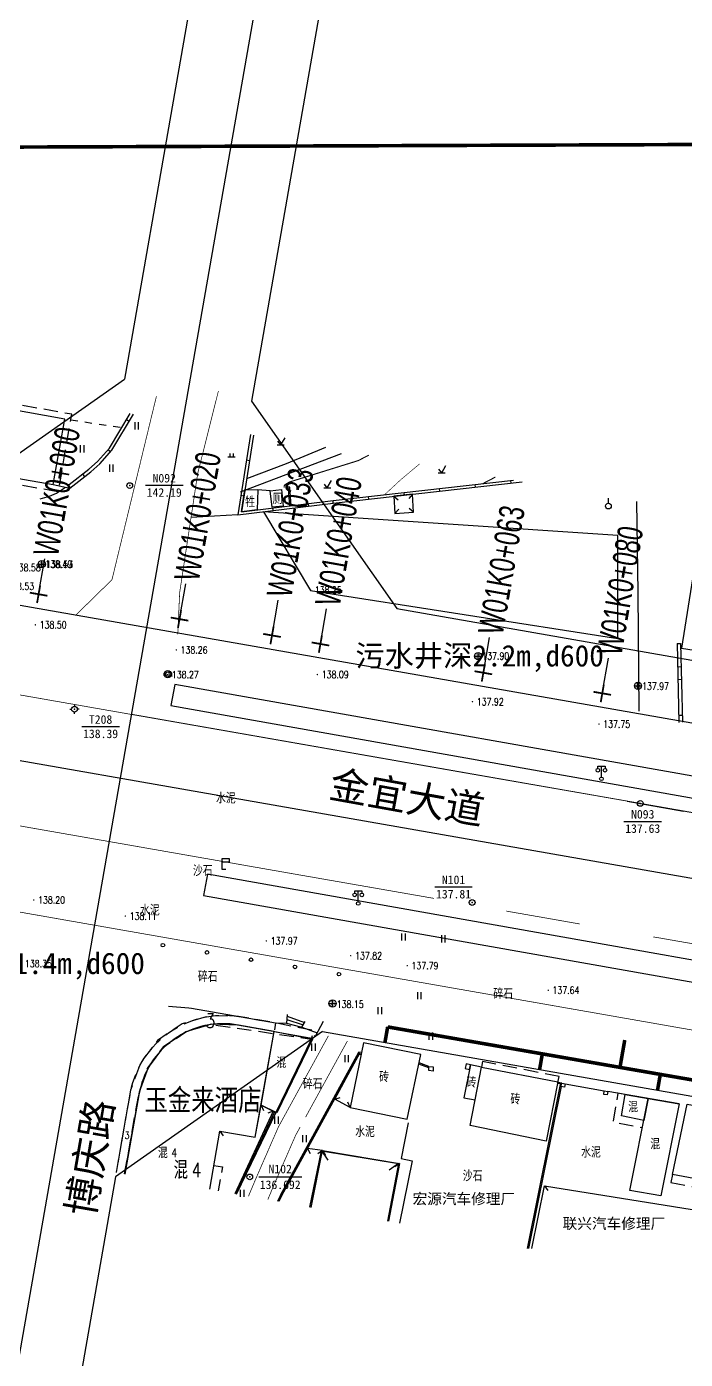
# Model space of a CAD drawing. Extents: x 529262 to 576451, y 2694391 to 2717535.
# Drawn here: x 562000.1 to 562092.2, y 2710987.1 to 2711173.3 of the extents above; entities that cross this region are included whole.
import ezdxf
from ezdxf.enums import TextEntityAlignment as Align
from ezdxf.xclip import XClip

# ---------------------------------------------------------------- set-up
doc = ezdxf.new("R2010")
doc.units = 0
doc.header["$XCLIPFRAME"] = 0
for name, pattern in [('X2', [10, 8, -2]), ('X3', [5, 4, -1]), ('X5', [3, 2, -1]), ('X6', [2, 1, -1])]:
    doc.linetypes.add(name, pattern=pattern)
for name, color, linetype in [('a红线图', 1, 'Continuous'), ('COMPONENT', 8, 'Continuous'), ('DGX', 8, 'Continuous'), ('DLDW', 8, 'Continuous'), ('DLSS', 4, 'Continuous'), ('DMTZ', 8, 'Continuous'), ('GCD', 8, 'Continuous'), ('GPSCOMMON', 7, 'Continuous'), ('GXYZ', 8, 'Continuous'), ('JMD', 8, 'Continuous'), ('KZD', 8, 'Continuous'), ('PP-COM', 7, 'Continuous'), ('RD-中线', 40, 'Continuous'), ('RD-红线', 7, 'Continuous'), ('RD-路名', 7, 'Continuous'), ('ZBTZ', 8, 'Continuous'), ('ZJ', 7, 'Continuous'), ('桩号标注_W01-', 7, 'Continuous')]:
    doc.layers.add(name, color=color, linetype=linetype)
doc.layers.add('现状管道深度（物探资料）', color=2, linetype='Continuous', plot=False)
doc.styles.add('HZ', font='rs.shx', dxfattribs={"width": 0.8, "bigfont": 'hztxt.shx'})
doc.styles.add('JieTuHzTxt', font='smsim.shx', dxfattribs={"width": 0.7, "bigfont": 'smfs.shx'})
doc.styles.get("Standard").update_dxf_attribs({"font": '', "height": 2.5, "bigfont": 'smfs.shx'})
doc.styles.add('宋体', font='', dxfattribs={"width": 0.75})
doc.styles.add('等线体', font='simhei.ttf')
doc.styles.add('黑体', font='simhei.ttf')
doc.styles.get('Standard').set_extended_font_data('FangSong_GB2312')
doc.styles.get('宋体').set_extended_font_data('SimSun')
doc.linetypes.add('10421', pattern='A,2,[150,AAA.SHX,S=0.5,R=0,X=0,Y=0.5],1e-11', length=2.00000000001)
doc.linetypes.add('10422', pattern='A,0.75,[150,AAA.SHX,S=0.5,R=0,X=0,Y=0.5],1.5,[177,AAA.SHX,S=1,R=0,X=0,Y=0.4],0.75', length=3)
doc.linetypes.add('1161', pattern='A,0,[149,AAA.SHX,S=0.15,R=0,X=0,Y=0],-1.6', length=1.6)
doc.linetypes.add('445', pattern='A,8,-0.5,[147,AAA.SHX,S=1,R=0,X=0,Y=0],-1.5', length=10)

# ---------------------------------------------------------------- blocks, each defined once
blk = doc.blocks.new('A$C19FD0107')
at = {"layer": 'RD-中线', "color": 8, "linetype": 'Continuous', "flags": 128}
for points in [[(-8910.044934011996, 17104.7686222787), (-8984.829305708408, 16677.69865296269)], [(-8984.829305700958, 16677.69865296129), (-9085.870688863099, 16100.68316934863)]]:
    blk.add_lwpolyline(points, dxfattribs=at)
at = {"layer": 'RD-中线', "color": 8}
blk.add_lwpolyline([(-9929.425205267966, 16843.05701837642), (-8702.785203561187, 16628.34379964275)], dxfattribs=at)
at = {"layer": 'RD-红线', "color": 8, "linetype": 'Continuous', "flags": 128}
for points in [[(-8923.457875020802, 17080.34975416865), (-8984.205597624183, 16733.43866247591)], [(-8906.515874139965, 17072.74376130383), (-8966.474600918591, 16730.33837602101)], [(-8985.448038585484, 16621.98705523508), (-9070.476660169661, 16136.41540460009)]]:
    blk.add_lwpolyline(points, dxfattribs=at)
at = {"layer": 'RD-红线', "color": 8}
for points in [[(-9013.141403727233, 16713.12522032997), (-8984.205597624183, 16733.43866247591, 0.4141940690908014)], [(-8966.474600918591, 16730.33837602148), (-8946.159806773067, 16701.40064404206, 0.4142330559168292)], [(-8956.512232482433, 16642.30049737869), (-8985.448038585484, 16621.98705523461, 0.4141940690819354)]]:
    blk.add_lwpolyline(points, format="xyb", dxfattribs=at)
for points in [[(-8946.159806773067, 16701.40064404206), (-8734.67003018409, 16664.38110236917)], [(-8956.512232482433, 16642.30049737869), (-8741.223548203707, 16604.61598823639)]]:
    blk.add_lwpolyline(points, dxfattribs=at)
blk = doc.blocks.new('GC200')
at = {"linetype": 'Continuous', "const_width": 0.2, "flags": 128}
blk.add_lwpolyline([(-0.1, 0, 1), (0.1, 0, 1)], format="xyb", close=True, dxfattribs=at)
blk = doc.blocks.new('gc097')
at = {"color": 8}
for p, q in [((-1, 2.9), (-1, 3.5)), ((-1, 3.5), (1, 3.5)), ((0, 0.5), (0, 3.5)), ((1, 3.5), (1, 2.9))]:
    blk.add_line(p, q, dxfattribs=at)
for centre in [(-1, 2.399999999999999), (0, 0), (1, 2.399999999999999)]:
    blk.add_circle(centre, 0.5, dxfattribs=at)
blk = doc.blocks.new('gc170')
at = {"color": 8, "linetype": 'Continuous'}
blk.add_circle((0, 0), 0.5, dxfattribs=at)
blk = doc.blocks.new('gc121')
at = {"color": 8}
for p, q in [((-0.5, -1), (-0.5, 1)), ((0.5, -1), (0.5, 1))]:
    blk.add_line(p, q, dxfattribs=at)
blk = doc.blocks.new('gc076')
at = {"color": 8}
for p, q in [((0, 0), (0, 3)), ((0, 3), (2, 3)), ((2, 2), (0, 2)), ((1, 0), (0, 0)), ((2, 3), (2, 2))]:
    blk.add_line(p, q, dxfattribs=at)
blk = doc.blocks.new('gc125')
at = {"color": 8}
blk.add_line((0, 0.8), (0, 2.2), dxfattribs=at)
blk.add_circle((0, 0), 0.8, dxfattribs=at)
blk = doc.blocks.new('gc123')
at = {"color": 8}
for p, q in [((-1, 0), (1, 0)), ((0, 0), (-0.8, 1)), ((0, 0), (1.199999999999999, 2))]:
    blk.add_line(p, q, dxfattribs=at)
blk = doc.blocks.new('gc119')
at = {"color": 8}
for p, q in [((-1, 0), (1, 0)), ((-0.5, 1), (-0.5, 0)), ((0.5, 1), (0.5, 0))]:
    blk.add_line(p, q, dxfattribs=at)
blk = doc.blocks.new('gc117')
at = {"color": 8}
blk.add_circle((0, 0), 0.8, dxfattribs=at)
blk.add_point((0, 0), dxfattribs=at)
blk = doc.blocks.new('gc116')
at = {"color": 8}
for p, q in [((-1.3, 0), (-0.8, 0)), ((0, 1.3), (0, 0.8000000000000002)), ((1.3, 0), (0.8000000000000002, 0)), ((0, -1.3), (0, -0.8))]:
    blk.add_line(p, q, dxfattribs=at)
blk.add_circle((0, 0), 0.8, dxfattribs=at)
blk.add_point((0, 0), dxfattribs=at)
blk = doc.blocks.new('gcbj0102')
for p, q in [((-1, 0), (1, 0)), ((-8.881784197001252e-16, -1), (-8.881784197001252e-16, 1))]:
    blk.add_line(p, q)
blk.add_circle((0, 0), 1)
blk = doc.blocks.new('gcbj0109')
at = {"linetype": 'Continuous'}
for radius in [1, 0.6447541217484433]:
    blk.add_circle((0, 0), radius, dxfattribs=at)

msp = doc.modelspace()

# ---------------------------------------------------------------- linework, layer by layer
at = {"const_width": 0.5}
msp.add_lwpolyline([(561921.7781709444, 2711219.287684527), (561769.676344418, 2711219.48940221), (561769.8824665706, 2710648.233511188), (562301.5271920771, 2710648.388566467), (562301.4320163587, 2710720.660366779), (562546.6196651459, 2710719.562403785), (562546.7181500217, 2711158.505934067), (561922.1326260534, 2711156.157502777), (561921.7781709444, 2711219.287684527)], dxfattribs=at)
at = {"layer": 'a红线图', "color": 8, "lineweight": 0, "elevation": 137.0047}
msp.add_lwpolyline([(562282.1200077147, 2711030.416635995), (562014.7286890657, 2711077.239623325)], dxfattribs=at)
msp.add_lwpolyline([(562282.1200077147, 2711030.416635995), (562014.7286890657, 2711077.239623325)], dxfattribs=at)
at = {"layer": 'DGX', "color": 252, "linetype": 'Continuous', "flags": 128}
for points, const_width in [([(562050.1283465463, 2711107.875364961), (562052.4348195868, 2711110.012157921), (562055.0315557189, 2711112.185867162)], 0.075), ([(562063.8555171061, 2711109.420487618), (562065.624813765, 2711110.345099746)], 0.15)]:
    msp.add_lwpolyline(points, dxfattribs=dict(at, const_width=const_width))
at = {"layer": 'DLDW', "color": 252, "linetype": 'Continuous', "flags": 128}
for points in [[(562030.6186389182, 2711108.631460846), (562032.4136494417, 2711108.568038124), (562032.3148055591, 2711105.770526383), (562030.1231780604, 2711105.503237333)], [(562034.1506494418, 2711108.445038125), (562035.7126494417, 2711108.618038124), (562035.9666494417, 2711106.292038125), (562034.4046494418, 2711106.119038125)]]:
    msp.add_lwpolyline(points, close=True, dxfattribs=at)
at = {"layer": 'DLSS', "color": 8, "linetype": 'Continuous', "const_width": 0.1, "flags": 128}
for points in [[(562006.966850467, 2711091.054598456), (562012.0280005656, 2711096.003383643), (562018.2441177663, 2711121.640172043)], [(562021.2247377269, 2711088.385836447), (562021.4923516129, 2711094.211601641), (562024.0157237664, 2711110.864396379), (562026.9091832452, 2711122.368800158)], [(562057.0286494417, 2711051.491038125), (562036.9556494416, 2711054.991038125), (561995.5716494417, 2711062.242038125)], [(562077.4166494417, 2711047.916038125), (562067.1516494417, 2711049.716038125)], [(562114.9976494417, 2711041.578865214), (562113.0436494417, 2711041.935038125), (562097.2216494418, 2711044.451038124), (562087.6866494417, 2711046.115038125)]]:
    msp.add_lwpolyline(points, dxfattribs=at)
at = {"layer": 'DLSS', "color": 8, "linetype": 'X6', "flags": 128}
msp.add_lwpolyline([(562006.2691349349, 2711118.337070388), (562013.4052590717, 2711117.269760871)], dxfattribs=at)
at = {"layer": 'DLSS', "color": 8, "linetype": 'X3', "const_width": 0.15, "flags": 128}
msp.add_lwpolyline([(562047.946238475, 2711113.417067334), (562046.4647680204, 2711112.650802816), (562036.8107747262, 2711109.646483263), (562036.1386494415, 2711109.233038125), (562036.0806546964, 2711108.871688003)], dxfattribs=at)
at = {"layer": 'DLSS', "color": 8, "linetype": 'Continuous', "const_width": 0.1, "flags": 128}
for points, elevation in [([(562084.0626494415, 2711065.071038125), (562061.7916494417, 2711068.945038125), (562012.0036494418, 2711077.665038124), (561959.5286494415, 2711086.845038125), (561890.1756494415, 2711099.030038125), (561878.887372768, 2711101.019500063)], 136.145), ([(562114.9976494417, 2711059.624248908), (562091.9406494417, 2711063.670038125), (562091.8332586018, 2711063.689136191)], 136.145), ([(562044.9363758859, 2711031.565673782), (562039.0909768875, 2711020.923498421)], 137.81), ([(562038.3279984607, 2711019.534414422), (562037.6968992708, 2711018.385430709), (562034.518093415, 2711011.093855656), (562033.8118671853, 2711009.40708483)], 137.81)]:
    msp.add_lwpolyline(points, dxfattribs=dict(at, elevation=elevation))
at = {"layer": 'DLSS', "color": 8, "linetype": 'Continuous', "const_width": 0.1}
msp.add_lwpolyline([(561966.2479036446, 2711055.340959477), (562202.2772437098, 2711013.966996983)], dxfattribs=at)
at = {"layer": 'DLSS', "color": 8, "linetype": 'X2', "const_width": 0.1, "elevation": 137.81, "flags": 128}
msp.add_lwpolyline([(562042.2776454978, 2711032.279995211), (562035.2942403097, 2711019.565957615), (562032.0588817293, 2711012.144661385), (562031.1146883147, 2711009.889522963)], dxfattribs=at)
at = {"layer": 'DMTZ', "linetype": '10422'}
msp.add_lwpolyline([(562041.897057511, 2711114.468220356), (562036.3596494417, 2711112.192038125), (562030.8476913695, 2711110.077644239)], dxfattribs=at)
at = {"layer": 'DMTZ', "linetype": '10422', "flags": 128}
for points in [[(562030.0136494418, 2711108.276038125), (562044.1276494418, 2711113.633038125)], [(562001.9696494415, 2711107.308038125), (562003.2779165604, 2711107.670320097), (562004.293661714, 2711108.115821793), (562005.5298607257, 2711108.932328084)], [(562085.3628247753, 2711106.915268492), (562085.5286494417, 2711094.174038125), (562085.6819874429, 2711077.628666237)], [(562041.5606494417, 2711034.279038125), (562040.4296494419, 2711032.213038125), (562040.2806494418, 2711032.313038125)]]:
    msp.add_lwpolyline(points, dxfattribs=at)
for points, elevation in [([(562029.6016494418, 2711105.087038125), (562023.0854797554, 2711104.691274603)], 139.09), ([(562034.8766494417, 2711034.091038125), (562036.4236494417, 2711034.053038125)], -523.7769999999999), ([(562038.5836494417, 2711033.476038124), (562040.6921261419, 2711032.692504847)], 138.52)]:
    msp.add_lwpolyline(points, dxfattribs=dict(at, elevation=elevation))
at = {"layer": 'DMTZ', "linetype": '10421', "flags": 128}
msp.add_lwpolyline([(562019.9436494417, 2711036.443038125), (562022.751282572, 2711036.190314975), (562023.1526494419, 2711036.136038124), (562034.8766494417, 2711034.091038125)], dxfattribs=at)
at = {"layer": 'GPSCOMMON', "const_width": 0.5}
for points in [[(562050.5674469898, 2711033.536399383), (562050.1897515334, 2711031.378654471)], [(562050.5668413653, 2711033.532939497), (562083.0403436485, 2711027.880478671), (562083.7107444045, 2711031.704967271)], [(562072.1880031802, 2711029.770669678), (562071.8071197976, 2711027.59471239)], [(562083.044493632, 2711027.879755854), (562122.2980044449, 2711021.083273951)], [(562088.6775280545, 2711026.904433756), (562088.2932276245, 2711024.708955142)]]:
    msp.add_lwpolyline(points, dxfattribs=at)
at = {"layer": 'JMD', "linetype": 'Continuous'}
for p, q in [((562014.439480277, 2711118.110267388), (562014.0544235014, 2711118.343143492)), ((562011.8059547478, 2711113.865322811), (562011.465767339, 2711114.15989458)), ((562030.8138474467, 2711112.740571683, 143.596), (562031.2583072236, 2711112.670176322, 143.596)), ((562008.211971886, 2711110.414920491), (562007.9353815251, 2711110.76988214)), ((562036.4236494417, 2711108.924038125), (562036.4330652193, 2711108.72425989)), ((562057.8725207255, 2711108.394834678), (562057.8333721393, 2711108.742638341)), ((562062.8411444867, 2711108.954100196), (562062.8019959005, 2711109.301903859)), ((562067.809768248, 2711109.513365713), (562067.7706196618, 2711109.861169377)), ((562030.0316767732, 2711107.802129717, 143.596), (562030.4761365501, 2711107.731734357, 143.596)), ((562036.9571910615, 2711108.19243078), (562036.7575542988, 2711108.180382419)), ((562042.9666494417, 2711106.717038125), (562042.9275008556, 2711107.064841788)), ((562047.9352732028, 2711107.276303642), (562047.8961246167, 2711107.624107306)), ((562051.4418911336, 2711107.6710066), (562052.0527018551, 2711107.154373014)), ((562052.9038969643, 2711107.83556916), (562052.8647483779, 2711108.183372823)), ((562054.0506596705, 2711107.964648131), (562053.5340260842, 2711107.353837409)), ((562034.5648733875, 2711105.692354625), (562034.5225012322, 2711106.039780302)), ((562039.5280973329, 2711106.297671126), (562039.4857251779, 2711106.645096803)), ((562051.5726494418, 2711105.278038125), (562052.1066276868, 2711105.873745464)), ((562054.1896494417, 2711105.421038125), (562053.5939421029, 2711105.95501637)), ((562091.0216494417, 2711087.084038124), (562091.5215752709, 2711087.092650058)), ((562091.0772494418, 2711083.856438125), (562091.5771752708, 2711083.865050058)), ((562091.1405931675, 2711082.085453085), (562091.6404516714, 2711082.097347458)), ((562091.2595368933, 2711077.086868046), (562091.7593953973, 2711077.098762419)), ((562036.5236494418, 2711035.262038125), (562036.4236494417, 2711034.053038125)), ((562036.4648651874, 2711034.551336491), (562038.7625257785, 2711033.816480185)), ((562036.5060809333, 2711035.049634858), (562038.941402115, 2711034.156922245)), ((562038.5836494417, 2711033.476038124), (562039.0176494417, 2711034.302038125)), ((562036.4236494417, 2711034.053038125), (562038.5836494417, 2711033.476038124)), ((562046.6408025074, 2711029.7970554), (562046.6720118697, 2711029.633591404)), ((562046.8756156395, 2711029.748152212), (562046.7924980593, 2711029.602815826)), ((562055.4764494417, 2711028.335838125), (562055.4084172831, 2711028.147764667)), ((562044.4759595075, 2711026.266358871), (562044.6513106626, 2711026.170171698)), ((562074.5822494418, 2711025.748638125), (562074.554088861, 2711025.60130523)), ((562043.1643054081, 2711023.459331169), (562043.9323317829, 2711023.683240722)), ((562045.3196494417, 2711022.277038125), (562044.9847916471, 2711023.003584927)), ((562032.8620353348, 2711022.581116975), (562033.2268919525, 2711021.869162167)), ((562034.5639665453, 2711021.763372249), (562033.8107948517, 2711021.493682798)), ((562042.0712801624, 2711021.882579994), (562042.2466313175, 2711021.78639282)), ((562074.0820430574, 2711022.518070111, -525.851), (562074.2781118116, 2711022.478610719, -525.851)), ((562027.1256494418, 2711018.981038125), (562027.5846874435, 2711018.325840359)), ((562032.7493219664, 2711017.385828663), (562032.567964061, 2711017.470145388)), ((562032.7493219664, 2711017.385828663), (562032.7311861761, 2711017.394260335)), ((562039.666600817, 2711017.498801117), (562039.8419519721, 2711017.402613943)), ((562073.0955582552, 2711017.616351255, -525.851), (562073.2916270094, 2711017.576891864, -525.851)), ((562039.3719231132, 2711016.545741867), (562039.7292120475, 2711015.829959346)), ((562039.3719231132, 2711016.545741867), (562039.7292120475, 2711015.829959346)), ((562041.4446494417, 2711016.247038125), (562040.7916419354, 2711015.784889668)), ((562041.4446494417, 2711016.247038125), (562040.7916419354, 2711015.784889668)), ((562041.305836944, 2711016.2440295), (562042.2095276994, 2711014.923672345)), ((562041.4446494417, 2711016.247038125), (562041.8995944074, 2711015.588991714)), ((562052.1028369437, 2711014.445029499), (562050.7884038916, 2711013.532743497)), ((562052.2416494415, 2711014.448038124), (562051.5844329157, 2711013.991895123)), ((562030.6414038353, 2711012.851881029), (562030.4600459299, 2711012.936197754)), ((562030.6414038353, 2711012.851881029), (562030.6232680448, 2711012.860312701)), ((562037.2619214718, 2711013.11502224), (562037.4372726269, 2711013.018835065)), ((562072.109073453, 2711012.714632401, -525.851), (562072.3051422071, 2711012.675173009, -525.851)), ((562072.4866494415, 2711011.339038125), (562072.9426356924, 2711010.681712833)), ((562071.1225886507, 2711007.812913545, -525.851), (562071.3186574047, 2711007.773454154, -525.851)), ((562070.1361038485, 2711002.91119469, -525.851), (562070.3321726025, 2711002.871735298, -525.851))]:
    msp.add_line(p, q, dxfattribs=at)
at = {"layer": 'JMD', "linetype": 'X5', "flags": 128}
msp.add_lwpolyline([(561988.6826494418, 2711122.258038125), (561986.7426494417, 2711111.419038124), (562004.5566494417, 2711108.333038125), (562006.4026494419, 2711119.117038125)], close=True, dxfattribs=at)
at = {"layer": 'JMD', "linetype": 'Continuous', "flags": 128}
for points in [[(561989.3696494417, 2711121.305038125), (561987.7186494417, 2711112.079038124), (562003.8156494417, 2711109.290038125), (562005.4596494418, 2711118.445038124)], [(562051.4418911336, 2711107.6710066), (562051.5726494418, 2711105.278038125), (562054.1896494417, 2711105.421038125), (562054.0506596705, 2711107.964648131)], [(562033.200035112, 2711105.498847782), (562039.7631879703, 2711094.516253707), (562082.7537784034, 2711087.7999007), (562082.7311542716, 2711102.201175162)], [(562091.6308412598, 2711086.466958795), (562099.5880715637, 2711085.1843946), (562101.939688448, 2711100.013753025), (562093.9839664196, 2711101.124341049)], [(562056.3356494417, 2711028.025038125), (562056.9346494417, 2711027.977038125), (562056.9056494418, 2711027.374038124), (562056.3066494417, 2711027.422038124)], [(562063.6906494417, 2711027.933038125), (562062.1576494419, 2711028.257038125), (562061.1926494418, 2711023.638038124), (562062.7997201581, 2711023.327176351)], [(562061.5596853873, 2711028.381964583), (562061.4226494418, 2711027.726038125), (562062.0206134962, 2711027.601111666), (562062.1576494419, 2711028.257038125)], [(562063.6906494417, 2711027.933038125), (562074.3756494418, 2711025.849038124), (562072.7146494418, 2711017.557038125), (562062.1116494415, 2711019.770038125)], [(562080.8371117015, 2711024.608057165), (562081.3376494417, 2711024.530038125), (562081.2634249614, 2711024.033695776), (562080.7628872211, 2711024.111714817)]]:
    msp.add_lwpolyline(points, close=True, dxfattribs=at)
for points in [[(562003.8156494417, 2711109.290038125), (562006.1446494418, 2711108.804038125), (562009.0886494417, 2711111.098038125), (562010.3466494418, 2711112.180038125), (562012.0256494418, 2711114.119038125), (562015.057455754, 2711119.132079593)], [(562003.9075723598, 2711109.730549393), (562006.0324997279, 2711109.287133892), (562008.8034691629, 2711111.446306406), (562010.028124277, 2711112.499626624), (562011.660403161, 2711114.384670552), (562014.5815709517, 2711119.214773061)], [(562037.0683682554, 2711106.350266897), (562036.9116494417, 2711108.947038125), (562036.4236494417, 2711108.924038125)], [(562036.8694683416, 2711106.326009231), (562036.723903256, 2711108.737967421), (562036.4330652193, 2711108.72425989)], [(562042.9275008556, 2711107.064841788), (562068.158491715, 2711109.904828038)], [(562042.9666494417, 2711106.717038125), (562069.3885883436, 2711109.691076822)], [(562029.6016494418, 2711105.087038125), (562042.9666494417, 2711106.717038125)], [(562030.1231780604, 2711105.503237333), (562042.9275008556, 2711107.064841788)], [(562046.9163935321, 2711029.943950995), (562046.5366494418, 2711030.023038125), (562035.5636494417, 2711010.019038125), (562035.1619841876, 2711009.165592531)], [(562046.8756156395, 2711029.748152212), (562046.6408025074, 2711029.7970554), (562035.7419755193, 2711009.928274294), (562035.3658642411, 2711009.129124978)]]:
    msp.add_lwpolyline(points, dxfattribs=at)
for points, elevation in [([(562031.377012826, 2711116.296265647), (562029.6016494418, 2711105.087038125)], 143.596), ([(562031.8204186663, 2711116.219215977), (562030.1231780604, 2711105.503237333)], 143.596), ([(562029.4551586205, 2711010.186359193), (562039.8978369439, 2711031.837029501), (562034.5578369439, 2711032.910029501), (562029.583836944, 2711033.786029501), (562025.8760252241, 2711033.895023077), (562022.3566688537, 2711032.863369738), (562019.2525841711, 2711030.729983101), (562017.0681861532, 2711027.887408516), (562015.8169295078, 2711024.39840558), (562013.7951536508, 2711012.987427988)], 1.249999999999772), ([(562074.7266494418, 2711025.721038125), (562070.0670426178, 2711002.568038125)], -525.851), ([(562074.8246698282, 2711025.194388729), (562070.2710526864, 2711002.568038125)], -525.851), ([(562025.6922206979, 2711010.859427178), (562027.1256494418, 2711018.981038125), (562032.0686494417, 2711018.113038124), (562032.8620353348, 2711022.581116975), (562034.5639665453, 2711021.763372249), (562029.2025966904, 2711010.231534361)], -524.366), ([(562039.8722657828, 2711008.323075378), (562041.4446494417, 2711016.247038125), (562039.3719231132, 2711016.545741867), (562035.7419755193, 2711009.928274294), (562035.3658642411, 2711009.129124978)], 137.877), ([(562039.6642193759, 2711008.360288157), (562041.305836944, 2711016.2440295), (562052.1028369437, 2711014.445029499), (562050.5397934282, 2711006.414999431)], 525.6159999999999), ([(562070.7226083162, 2711002.568038125), (562072.4866494415, 2711011.339038125), (562100.1256494416, 2711006.897038125), (562099.2549922722, 2711002.568038125)], -520.6479999999998)]:
    msp.add_lwpolyline(points, dxfattribs=dict(at, elevation=elevation))
at = {"layer": 'JMD', "linetype": '445', "ltscale": 0.5, "flags": 128}
msp.add_lwpolyline([(562034.1506494418, 2711108.445038125), (562032.4136494417, 2711108.568038124)], dxfattribs=at)
at = {"layer": 'JMD', "linetype": 'Continuous'}
for points in [[(562091.0216494417, 2711087.084038124), (562091.283506972, 2711076.079530538)], [(562091.5215079456, 2711087.095932497), (562091.783365476, 2711076.091424911)], [(562035.5636494417, 2711010.019038125), (562046.5366494418, 2711030.023038125)], [(562056.3356494417, 2711028.025038125), (562054.9648092785, 2711028.520914664)], [(562056.3255958135, 2711027.815991986), (562054.92334167, 2711028.323231963)], [(562074.8613727805, 2711025.542572293), (562074.3374888608, 2711025.642705231)], [(562074.8909640104, 2711025.689631739), (562074.3656494417, 2711025.790038125)], [(562091.3346494418, 2711022.806038124), (562081.3376494417, 2711024.530038125)], [(562034.5639665453, 2711021.763372249), (562029.2025966903, 2711010.231534361)], [(562034.744251936, 2711021.676748639), (562029.4062217845, 2711010.195112411)], [(562039.8722657828, 2711008.323075378), (562041.4446494417, 2711016.247038125), (562052.2416494415, 2711014.448038124), (562050.6733696348, 2711006.391106965)]]:
    msp.add_lwpolyline(points, dxfattribs=at)
at = {"layer": 'JMD', "linetype": 'X5', "flags": 128}
for points, elevation in [([(562013.7951536508, 2711012.987427988), (562015.8169295078, 2711024.39840558), (562017.0681861532, 2711027.887408516), (562019.2525841711, 2711030.729983101), (562022.3566688537, 2711032.863369738), (562025.8760252241, 2711033.895023077), (562039.8978369439, 2711031.837029501), (562040.2622230261, 2711033.005534475), (562034.7833575149, 2711034.106437602), (562029.7079489243, 2711035.000297257), (562025.7188285115, 2711035.117560088), (562021.827490751, 2711033.976865266), (562018.4045073119, 2711031.624304728), (562015.986656134, 2711028.477935682), (562014.636196749, 2711024.712315913), (562012.5967810012, 2711013.201778127)], 1.249999999999772), ([(562083.7696594357, 2711024.11063378), (562082.7484405026, 2711024.286744758), (562082.0576494418, 2711020.281038125), (562086.172164198, 2711019.461903856)], 137.803)]:
    msp.add_lwpolyline(points, dxfattribs=dict(at, elevation=elevation))
at = {"layer": 'JMD', "linetype": 'X5', "elevation": 137.807, "flags": 128}
msp.add_lwpolyline([(562012.6496501327, 2711013.192321548), (562014.6286494418, 2711024.460038125, -0.4032223906557745), (562029.7746494418, 2711034.998038125), (562034.8766494417, 2711034.091038125), (562034.6966494417, 2711032.913038125)], format="xyb", dxfattribs=at)
at = {"layer": 'JMD', "linetype": 'Continuous', "elevation": -524.366, "flags": 128}
msp.add_lwpolyline([(562025.6922206979, 2711010.859427178), (562027.1256494418, 2711018.981038125), (562032.0686494417, 2711018.113038124), (562034.6966494417, 2711032.913038125), (562029.7226494417, 2711033.789038125, 0.418041906983686), (562015.7866494417, 2711024.037038125), (562013.8423894008, 2711012.978979039)], format="xyb", dxfattribs=at)
at = {"layer": 'JMD', "linetype": 'Continuous', "flags": 128}
for points, elevation in [([(562034.6966494417, 2711032.913038125), (562039.6726494418, 2711032.019038125), (562039.8265338872, 2711031.972040061), (562039.91014878, 2711031.925924153), (562040.0366494417, 2711031.840038125), (562035.0766494418, 2711021.517038125), (562032.8620353348, 2711022.581116975)], -524.366), ([(562055.2056494418, 2711029.669038124), (562047.2046494418, 2711031.328038124), (562045.3196494417, 2711022.277038125), (562053.3116494417, 2711020.640038125)], -527.831), ([(562045.3196494417, 2711022.277038125), (562043.1643054081, 2711023.459331169), (562046.6408025074, 2711029.7970554), (562046.8756156395, 2711029.748152212)], 138.025), ([(562074.8916494417, 2711025.693038124), (562075.3876494418, 2711025.590038125), (562075.2886494417, 2711025.098038124), (562074.7926494415, 2711025.201038125)], 138.58), ([(562083.2506494418, 2711021.101038124), (562083.7696594357, 2711024.11063378), (562086.9871867822, 2711023.555765605), (562086.3746707914, 2711020.479095297)], 137.803), ([(562091.3346494418, 2711022.806038124), (562088.7681121011, 2711009.914310644), (562084.4206494418, 2711010.664038125), (562086.9871867822, 2711023.555765605)], 138.286), ([(562092.4216494417, 2711022.734038125), (562098.2906494418, 2711021.657038125), (562096.36328972, 2711011.783012239), (562090.3802989677, 2711012.908972491)], 137.758)]:
    msp.add_lwpolyline(points, close=True, dxfattribs=dict(at, elevation=elevation))
at = {"layer": 'JMD', "linetype": 'X5'}
msp.add_lwpolyline([(562074.3656494417, 2711025.790038125), (562074.5304069758, 2711026.612339485), (562063.8454069758, 2711028.696339485), (562063.6906494417, 2711027.933038125)], dxfattribs=at)
at = {"layer": 'JMD', "linetype": 'X5', "flags": 128}
msp.add_lwpolyline([(562026.2809175032, 2711014.194902652), (562027.4586494417, 2711013.987038125), (562026.8773580642, 2711010.647444404)], dxfattribs=at)
at = {"layer": 'JMD', "linetype": 'X5', "elevation": 137.758}
msp.add_lwpolyline([(562090.3802989677, 2711012.908972491), (562090.1486494418, 2711011.794038125), (562096.1376494417, 2711010.627038125), (562096.36328972, 2711011.783012239)], dxfattribs=at)
at = {"layer": 'KZD', "linetype": 'Continuous'}
for p, q in [((562016.7096781443, 2711109.194370135, 142.19), (562021.9596781443, 2711109.194370135, 142.19)), ((562007.8153982346, 2711075.48162542, 138.392), (562013.0653982346, 2711075.48162542, 138.392)), ((562083.5994701085, 2711062.242875962, 137.631), (562088.8494701085, 2711062.242875962, 137.631)), ((562057.1513746452, 2711053.083754551, 137.808), (562062.4013746452, 2711053.083754551, 137.808)), ((562032.5456494415, 2711012.578038125), (562038.5456494418, 2711012.578038125))]:
    msp.add_line(p, q, dxfattribs=at)
at = {"layer": 'ZBTZ', "linetype": '1161', "flags": 128}
for points in [[(562291.5895963055, 2711051.296312829), (562286.7592364639, 2711042.089258804), (561829.9405269922, 2711122.016661169)], [(562084.0626494415, 2711065.071038125), (562091.9406494417, 2711063.670038125)]]:
    msp.add_lwpolyline(points, dxfattribs=at)
for points in [[(562282.8693181564, 2711034.85703403), (562106.1335560525, 2711066.274104074), (562020.8127843628, 2711081.357207517), (562020.2564564894, 2711078.442281566), (562020.2564564894, 2711078.442281566), (562105.610194771, 2711063.320107972), (562282.3701112036, 2711031.898744049)], [(562283.9885424394, 2711009.058723213), (562025.3634668436, 2711054.864523038), (562024.8066897718, 2711051.914318825), (562283.465370398, 2711006.104693589)]]:
    msp.add_lwpolyline(points, close=True, dxfattribs=at)
at = {"layer": 'ZBTZ', "linetype": '1161', "elevation": 137.789, "flags": 128}
msp.add_lwpolyline([(562075.3876494418, 2711025.590038125), (562080.8436494417, 2711024.607038125)], dxfattribs=at)
at = {"layer": 'ZBTZ', "linetype": '1161'}
msp.add_lwpolyline([(562053.4256494415, 2711020.131038125), (562052.4756494417, 2711015.169038125), (562054.0146494417, 2711014.839038125), (562052.2022190199, 2711006.117645219)], dxfattribs=at)
at = {"layer": '桩号标注_W01-'}
for p, q in [((562001.7750857947, 2711093.979524286), (562002.6439862021, 2711098.903446714)), ((562021.470775509, 2711090.503922658), (562022.3396759164, 2711095.427845086)), ((562034.3987466291, 2711088.22258709), (562035.2676470365, 2711093.146509518)), ((562041.1664652233, 2711087.02832103), (562042.0353656305, 2711091.952243458)), ((562063.9422812006, 2711083.009184648), (562064.8111816078, 2711087.933107076)), ((562080.5676365911, 2711080.133159074), (562081.4199294955, 2711085.059983284))]:
    msp.add_line(p, q, dxfattribs=at)
at = {"layer": '桩号标注_W01-', "const_width": 0.25}
for points in [[(562003.0060664018, 2711093.762299184), (562000.5441051876, 2711094.196749388)], [(562001.9923108965, 2711095.210504893), (562001.5578606931, 2711092.748543679)], [(562021.6880006108, 2711091.734903265), (562021.2535504074, 2711089.27294205)], [(562022.7017561161, 2711090.286697556), (562020.2397949019, 2711090.721147759)], [(562035.6297272362, 2711088.005361988), (562033.167766022, 2711088.439812192)], [(562034.6159717309, 2711089.453567697), (562034.1815215275, 2711086.991606483)], [(562041.3836903251, 2711088.259301637), (562040.9492401216, 2711085.797340422)], [(562042.3974458304, 2711086.811095928), (562039.9354846162, 2711087.245546131)], [(562064.1595063023, 2711084.240165255), (562063.7250560989, 2711081.778204041)], [(562065.1732618076, 2711082.791959546), (562062.7113005935, 2711083.22640975)], [(562080.7807098173, 2711081.364865126), (562080.3545633651, 2711078.901453021)], [(562081.7993426439, 2711079.920085847), (562079.3359305385, 2711080.3462323)]]:
    msp.add_lwpolyline(points, dxfattribs=at)

# ---------------------------------------------------------------- block references
at = {"layer": 'COMPONENT', "linetype": 'Continuous', "xscale": 0.5, "yscale": 0.5}
for name, p in [('gcbj0102', (562002.2280665225, 2711098.192927436)), ('gcbj0102', (562063.2043935574, 2711085.336780872)), ('gcbj0109', (562019.8299443116, 2711082.809948507)), ('gcbj0102', (562085.5556048318, 2711081.191055154)), ('gcbj0102', (562042.8610503566, 2711036.805615295))]:
    msp.add_blockref(name, p, dxfattribs=at)
at = {"layer": 'DLDW', "color": 252, "linetype": 'Continuous', "xscale": 0.5, "yscale": 0.5, "zscale": 0.5}
for p in [(562080.4506494417, 2711068.194038125), (562046.4556494417, 2711050.778038125)]:
    msp.add_blockref('gc097', p, dxfattribs=at)
at = {"layer": 'DLSS', "color": 8, "linetype": 'Continuous', "xscale": 0.5, "yscale": 0.5, "zscale": 0.5}
msp.add_blockref('gc076', (562027.432794901, 2711055.541094017), dxfattribs=at)
at = {"layer": 'GCD', "linetype": 'Continuous'}
ref = msp.add_blockref('GC200', (561997.7048874237, 2711097.707407475, 138.581), dxfattribs=dict(at, xscale=0.5, yscale=0.5, zscale=0.5))
ref.add_attrib('height', '138.58', dxfattribs={"linetype": 'Continuous', "height": 1, "style": 'HZ', "width": 0.8}).set_placement((561998.3048874236, 2711097.707407475, 138.581), align=Align.MIDDLE_LEFT)
ref = msp.add_blockref('GC200', (562002.1060903195, 2711098.173524306, 138.494), dxfattribs=dict(at, xscale=0.5, yscale=0.5, zscale=0.5))
ref.add_attrib('height', '138.49', dxfattribs={"linetype": 'Continuous', "height": 1, "style": 'HZ', "width": 0.8}).set_placement((562002.7060903194, 2711098.173524306, 138.494), align=Align.MIDDLE_LEFT)
ref = msp.add_blockref('GC200', (562002.2158874236, 2711098.167407475, 138.53), dxfattribs=dict(at, xscale=0.5, yscale=0.5, zscale=0.5))
ref.add_attrib('height', '138.53', dxfattribs={"linetype": 'Continuous', "height": 1, "style": 'HZ', "width": 0.8}).set_placement((562002.8158874236, 2711098.167407475, 138.53), align=Align.MIDDLE_LEFT)
ref = msp.add_blockref('GC200', (561996.7818874236, 2711095.088407475, 138.531), dxfattribs=dict(at, xscale=0.5, yscale=0.5, zscale=0.5))
ref.add_attrib('height', '138.53', dxfattribs={"linetype": 'Continuous', "height": 1, "style": 'HZ', "width": 0.8}).set_placement((561997.3818874236, 2711095.088407475, 138.531), align=Align.MIDDLE_LEFT)
ref = msp.add_blockref('GC200', (562039.7818874236, 2711094.565407475, 138.249), dxfattribs=dict(at, xscale=0.5, yscale=0.5, zscale=0.5))
ref.add_attrib('height', '138.25', dxfattribs={"linetype": 'Continuous', "height": 1, "style": 'HZ', "width": 0.8}).set_placement((562040.3818874236, 2711094.565407475, 138.249), align=Align.MIDDLE_LEFT)
ref = msp.add_blockref('GC200', (562001.3201637967, 2711089.706424614, 138.498), dxfattribs=dict(at, xscale=0.5, yscale=0.5, zscale=0.5))
ref.add_attrib('height', '138.50', dxfattribs={"linetype": 'Continuous', "height": 1, "style": 'HZ', "width": 0.8}).set_placement((562001.9201637966, 2711089.706424614, 138.498), align=Align.MIDDLE_LEFT)
ref = msp.add_blockref('GC200', (562021.0205107942, 2711086.199076075, 138.26), dxfattribs=dict(at, xscale=0.5, yscale=0.5, zscale=0.5))
ref.add_attrib('height', '138.26', dxfattribs={"linetype": 'Continuous', "height": 1, "style": 'HZ', "width": 0.8}).set_placement((562021.6205107942, 2711086.199076075, 138.26), align=Align.MIDDLE_LEFT)
ref = msp.add_blockref('GC200', (562063.1908874237, 2711085.337407475, 137.895), dxfattribs=dict(at, xscale=0.5, yscale=0.5, zscale=0.5))
ref.add_attrib('height', '137.90', dxfattribs={"linetype": 'Continuous', "height": 1, "style": 'HZ', "width": 0.8}).set_placement((562063.7908874237, 2711085.337407475, 137.895), align=Align.MIDDLE_LEFT)
ref = msp.add_blockref('GC200', (562019.7988874236, 2711082.741407475, 138.274), dxfattribs=dict(at, xscale=0.5, yscale=0.5, zscale=0.5))
ref.add_attrib('height', '138.27', dxfattribs={"linetype": 'Continuous', "height": 1, "style": 'HZ', "width": 0.8}).set_placement((562020.3988874236, 2711082.741407475, 138.274), align=Align.MIDDLE_LEFT)
ref = msp.add_blockref('GC200', (562040.7490154182, 2711082.761593567, 138.09), dxfattribs=dict(at, xscale=0.5, yscale=0.5, zscale=0.5))
ref.add_attrib('height', '138.09', dxfattribs={"linetype": 'Continuous', "height": 1, "style": 'HZ', "width": 0.8}).set_placement((562041.3490154182, 2711082.761593567, 138.09), align=Align.MIDDLE_LEFT)
ref = msp.add_blockref('GC200', (562085.5278874236, 2711081.130407475, 137.969), dxfattribs=dict(at, xscale=0.5, yscale=0.5, zscale=0.5))
ref.add_attrib('height', '137.97', dxfattribs={"linetype": 'Continuous', "height": 1, "style": 'HZ', "width": 0.8}).set_placement((562086.1278874236, 2711081.130407475, 137.969), align=Align.MIDDLE_LEFT)
ref = msp.add_blockref('GC200', (562062.424114275, 2711078.957719779, 137.92), dxfattribs=dict(at, xscale=0.5, yscale=0.5, zscale=0.5))
ref.add_attrib('height', '137.92', dxfattribs={"linetype": 'Continuous', "height": 1, "style": 'HZ', "width": 0.8}).set_placement((562063.024114275, 2711078.957719779, 137.92), align=Align.MIDDLE_LEFT)
ref = msp.add_blockref('GC200', (562080.1022834933, 2711075.83545154, 137.75), dxfattribs=dict(at, xscale=0.5, yscale=0.5, zscale=0.5))
ref.add_attrib('height', '137.75', dxfattribs={"linetype": 'Continuous', "height": 1, "style": 'HZ', "width": 0.8}).set_placement((562080.7022834932, 2711075.83545154, 137.75), align=Align.MIDDLE_LEFT)
ref = msp.add_blockref('GC200', (562001.0944183539, 2711051.255975054, 138.201), dxfattribs=dict(at, xscale=0.5, yscale=0.5, zscale=0.5))
ref.add_attrib('height', '138.20', dxfattribs={"linetype": 'Continuous', "height": 1, "style": 'HZ', "width": 0.8}).set_placement((562001.6944183538, 2711051.255975054, 138.201), align=Align.MIDDLE_LEFT)
ref = msp.add_blockref('GC200', (562013.903037956, 2711049.011238668, 138.11), dxfattribs=dict(at, xscale=0.5, yscale=0.5, zscale=0.5))
ref.add_attrib('height', '138.11', dxfattribs={"linetype": 'Continuous', "height": 1, "style": 'HZ', "width": 0.8}).set_placement((562014.503037956, 2711049.011238668, 138.11), align=Align.MIDDLE_LEFT)
ref = msp.add_blockref('GC200', (562033.6109178757, 2711045.551067346, 137.967), dxfattribs=dict(at, xscale=0.5, yscale=0.5, zscale=0.5))
ref.add_attrib('height', '137.97', dxfattribs={"linetype": 'Continuous', "height": 1, "style": 'HZ', "width": 0.8}).set_placement((562034.2109178756, 2711045.551067346, 137.967), align=Align.MIDDLE_LEFT)
ref = msp.add_blockref('GC200', (562045.4105377024, 2711043.471187323, 137.818), dxfattribs=dict(at, xscale=0.5, yscale=0.5, zscale=0.5))
ref.add_attrib('height', '137.82', dxfattribs={"linetype": 'Continuous', "height": 1, "style": 'HZ', "width": 0.8}).set_placement((562046.0105377024, 2711043.471187323, 137.818), align=Align.MIDDLE_LEFT)
ref = msp.add_blockref('GC200', (561999.2578874236, 2711042.367407475, 138.354), dxfattribs=dict(at, xscale=0.5, yscale=0.5, zscale=0.5))
ref.add_attrib('height', '138.35', dxfattribs={"linetype": 'Continuous', "height": 1, "style": 'HZ', "width": 0.8}).set_placement((561999.8578874236, 2711042.367407475, 138.354), align=Align.MIDDLE_LEFT)
ref = msp.add_blockref('GC200', (562053.2978097667, 2711042.092256844, 137.786), dxfattribs=dict(at, xscale=0.5, yscale=0.5, zscale=0.5))
ref.add_attrib('height', '137.79', dxfattribs={"linetype": 'Continuous', "height": 1, "style": 'HZ', "width": 0.8}).set_placement((562053.8978097667, 2711042.092256844, 137.786), align=Align.MIDDLE_LEFT)
ref = msp.add_blockref('GC200', (562073.005338473, 2711038.661642026, 137.638), dxfattribs=dict(at, xscale=0.5, yscale=0.5, zscale=0.5))
ref.add_attrib('height', '137.64', dxfattribs={"linetype": 'Continuous', "height": 1, "style": 'HZ', "width": 0.8}).set_placement((562073.605338473, 2711038.661642026, 137.638), align=Align.MIDDLE_LEFT)
ref = msp.add_blockref('GC200', (562042.8468874237, 2711036.704407475, 138.149), dxfattribs=dict(at, xscale=0.5, yscale=0.5, zscale=0.5))
ref.add_attrib('height', '138.15', dxfattribs={"linetype": 'Continuous', "height": 1, "style": 'HZ', "width": 0.8}).set_placement((562043.4468874236, 2711036.704407475, 138.149), align=Align.MIDDLE_LEFT)
at = {"layer": 'KZD', "linetype": 'Continuous', "xscale": 0.5, "yscale": 0.5, "zscale": 0.5}
for name, p in [('gc117', (562014.5086494418, 2711109.153038125, 142.19)), ('gc116', (562006.7856494418, 2711077.904038125, 138.392)), ('gc117', (562085.8726494417, 2711064.752038125, 137.631)), ('gc117', (562062.3806494419, 2711050.912038125, 137.808)), ('gc117', (562031.2956494418, 2711012.578038125, 136.692))]:
    msp.add_blockref(name, p, dxfattribs=at)
at = {"layer": 'PP-COM'}
ref = msp.add_blockref('A$C19FD0107', (570997.9927985519, 2694390.602628201), dxfattribs=at)
XClip(ref).set_block_clipping_path([(-9366.438313488383, 14428.60439108219), (-3328.44807433628, 17452.748486375436)])
at = {"layer": 'ZBTZ', "linetype": 'Continuous', "xscale": 0.5, "yscale": 0.5}
for name, p in [('gc121', (562015.4985268187, 2711117.509525104)), ('gc121', (562007.8764963491, 2711114.286829352)), ('gc123', (562035.6183095514, 2711114.847019798)), ('gc119', (562028.7353985092, 2711113.158919277)), ('gc121', (562011.9631074932, 2711111.580544621)), ('gc123', (562058.1192470397, 2711110.952151978)), ('gc123', (562042.1232649729, 2711108.850193858)), ('gc125', (562081.4177323887, 2711106.299873929)), ('gc121', (562052.7897096047, 2711046.090936367)), ('gc121', (562058.366375774, 2711045.829563074)), ('gc121', (562055.0110913264, 2711037.89071747)), ('gc121', (562049.4785650658, 2711035.810239643)), ('gc121', (562056.6236673743, 2711032.23813264)), ('gc121', (562040.222010895, 2711030.713190794)), ('gc121', (562044.8603874504, 2711029.10164673)), ('gc121', (562035.0659552284, 2711020.506515323)), ('gc121', (562038.9485609989, 2711017.918432491)), ('gc121', (562030.2589166365, 2711010.277428314))]:
    msp.add_blockref(name, p, dxfattribs=at)
at = {"layer": 'ZBTZ', "linetype": 'Continuous', "xscale": 0.499999999964572, "yscale": 0.499999999964572, "zscale": 0.499999999964572, "rotation": 170.6491010127572}
for p in [(562019.1516494417, 2711044.954038125), (562025.3033994418, 2711043.941038125), (562031.4551494417, 2711042.928038125), (562037.6068994417, 2711041.915038125), (562043.7586494418, 2711040.902038125)]:
    msp.add_blockref('gc170', p, dxfattribs=at)

# ---------------------------------------------------------------- texts
at = {"layer": 'DLDW', "color": 252, "linetype": 'Continuous', "style": 'HZ', "width": 0.8}
for s, p in [('牲', (562031.3343260159, 2711106.976730688)), ('厕', (562035.1723111848, 2711107.369219259))]:
    msp.add_text(s, height=1.5, dxfattribs=at).set_placement(p, align=Align.MIDDLE)
at = {"layer": 'GXYZ', "linetype": 'Continuous', "style": '宋体'}
for s, p in [('污', (562002.2282691738, 2711098.186736943)), ('污', (562063.2045962086, 2711085.330590379)), ('电网', (562019.8258912876, 2711082.736376876)), ('污', (562085.555807483, 2711081.184864661)), ('污', (562042.8612530079, 2711036.799424801))]:
    msp.add_text(s, height=0.5, dxfattribs=at).set_placement(p, align=Align.MIDDLE)
at = {"layer": 'JMD', "linetype": 'Continuous', "width": 0.8}
for s, height, style, p in [('3', 2, 'HZ', (562025.7644459549, 2711034.424132963)), ('玉金来酒店', 3, '宋体', (562024.7472579499, 2711023.417557379))]:
    msp.add_text(s, height=height, dxfattribs=dict(at, style=style)).set_placement(p, align=Align.MIDDLE)
at = {"layer": 'JMD', "linetype": 'Continuous', "style": 'HZ', "width": 0.8}
for s, height, p in [('混', 1.5, (562036.4086770569, 2711028.554108912)), ('砖', 1.5, (562050.7536568486, 2711026.563531701)), ('砖', 1.5, (562062.9824260721, 2711025.789461564)), ('砖', 1.5, (562069.1118199129, 2711023.435388895)), ('混', 1.5, (562085.5691835086, 2711022.357513987)), ('混', 1.5, (562088.6529788286, 2711017.178447627)), ('混', 1.5, (562019.8282855165, 2711015.961291522)), ('4', 1.199999999999999, (562021.1404844468, 2711015.961291522)), ('混', 2.5, (562022.6532132856, 2711013.550926872))]:
    msp.add_text(s, height=height, dxfattribs=at).set_placement(p, align=Align.MIDDLE_RIGHT)
msp.add_text('4', height=2, dxfattribs=at).set_placement((562023.1532132856, 2711013.550926872), align=Align.MIDDLE_LEFT)
at = {"layer": 'KZD', "linetype": 'Continuous', "style": '等线体'}
for s, p in [('N092', (562019.3346781443, 2711110.194370135, 142.19)), ('142.19', (562019.3346781443, 2711108.194370135, 142.19)), ('T208', (562010.4403982346, 2711076.481625419, 138.392)), ('138.39', (562010.4403982346, 2711074.481625419, 138.392)), ('N093', (562086.2244701085, 2711063.242875962, 137.631)), ('137.63', (562086.2244701085, 2711061.242875962, 137.631)), ('N101', (562059.7763746452, 2711054.083754551, 137.808)), ('137.81', (562059.7763746452, 2711052.083754551, 137.808))]:
    msp.add_text(s, height=1.199999999999999, dxfattribs=at).set_placement(p, align=Align.MIDDLE_CENTER)
for s, p in [('N102', (562035.5456494418, 2711013.678038125)), ('136.692', (562035.5456494418, 2711011.478038125))]:
    msp.add_text(s, height=1.199999999999999, dxfattribs=at).set_placement(p, align=Align.MIDDLE)
at = {"layer": 'RD-路名', "color": 7, "style": '黑体'}
for s, rotation, p in [('金宜大道', 349.7843829022051, (562053.3017037145, 2711065.743795995)), ('博庆路', 80.08298048547626, (562008.8572961562, 2711015.285020944))]:
    msp.add_text(s, height=4, rotation=rotation, dxfattribs=at).set_placement(p, align=Align.MIDDLE)
at = {"layer": 'ZJ', "color": 8, "linetype": 'Continuous', "style": 'HZ', "width": 0.8}
for s, height, p in [('水泥', 1.5, (562027.9402997795, 2711065.570590888)), ('水泥', 1.5, (562027.9402997795, 2711065.570590888)), ('沙石', 1.5, (562024.721632697, 2711055.425361073)), ('水泥', 1.5, (562017.3236339018, 2711049.922978947)), ('碎石', 1.5, (562025.4137873155, 2711040.655764738)), ('碎石', 1.5, (562066.7197472877, 2711038.241444239)), ('碎石', 1.5, (562040.0753417918, 2711025.654402377)), ('水泥', 1.5, (562047.4040738425, 2711018.976143986)), ('3', 1, (562014.1483694585, 2711018.37966512, 138.732)), ('水泥', 1.5, (562078.9873285794, 2711016.108846483)), ('沙石', 1.5, (562062.4403260907, 2711012.788882041))]:
    msp.add_text(s, height=height, dxfattribs=at).set_placement(p, align=Align.MIDDLE)
at = {"layer": 'ZJ', "color": 8, "linetype": 'Continuous', "style": '等线体'}
for s, p in [('宏源汽车修理厂', (562061.2173952085, 2711009.558073883)), ('联兴汽车修理厂', (562082.1968001415, 2711006.100461225))]:
    msp.add_text(s, height=1.5, dxfattribs=at).set_placement(p, align=Align.MIDDLE)
at = {"layer": '桩号标注_W01-', "style": 'JieTuHzTxt', "width": 0.7}
for s, rotation, p in [('W01K0+000', 79.99232579164917, (562002.7308762429, 2711099.395838957)), ('W01K0+020', 79.99232579164917, (562022.4265659571, 2711095.920237329)), ('W01K0+033', 79.99232579164917, (562035.3545370772, 2711093.638901761)), ('W01K0+040', 79.99232579219208, (562042.1222556713, 2711092.444635701)), ('W01K0+063', 79.99232579219208, (562064.8980716486, 2711088.425499319)), ('W01K0+080', 80.18551701968487, (562081.505158786, 2711085.552665705))]:
    msp.add_text(s, height=3.5, rotation=rotation, dxfattribs=at).set_placement(p, align=Align.MIDDLE_LEFT)
at = {"layer": '现状管道深度（物探资料）'}
for s, p in [('污水井深2.2m,d600', (562063.42, 2711085.385)), ('污水井深1.4m,d600', (561999.2578874236, 2711042.417407474))]:
    msp.add_text(s, height=3, dxfattribs=at).set_placement(p, align=Align.MIDDLE_CENTER)

doc.saveas('drawing.dxf')
